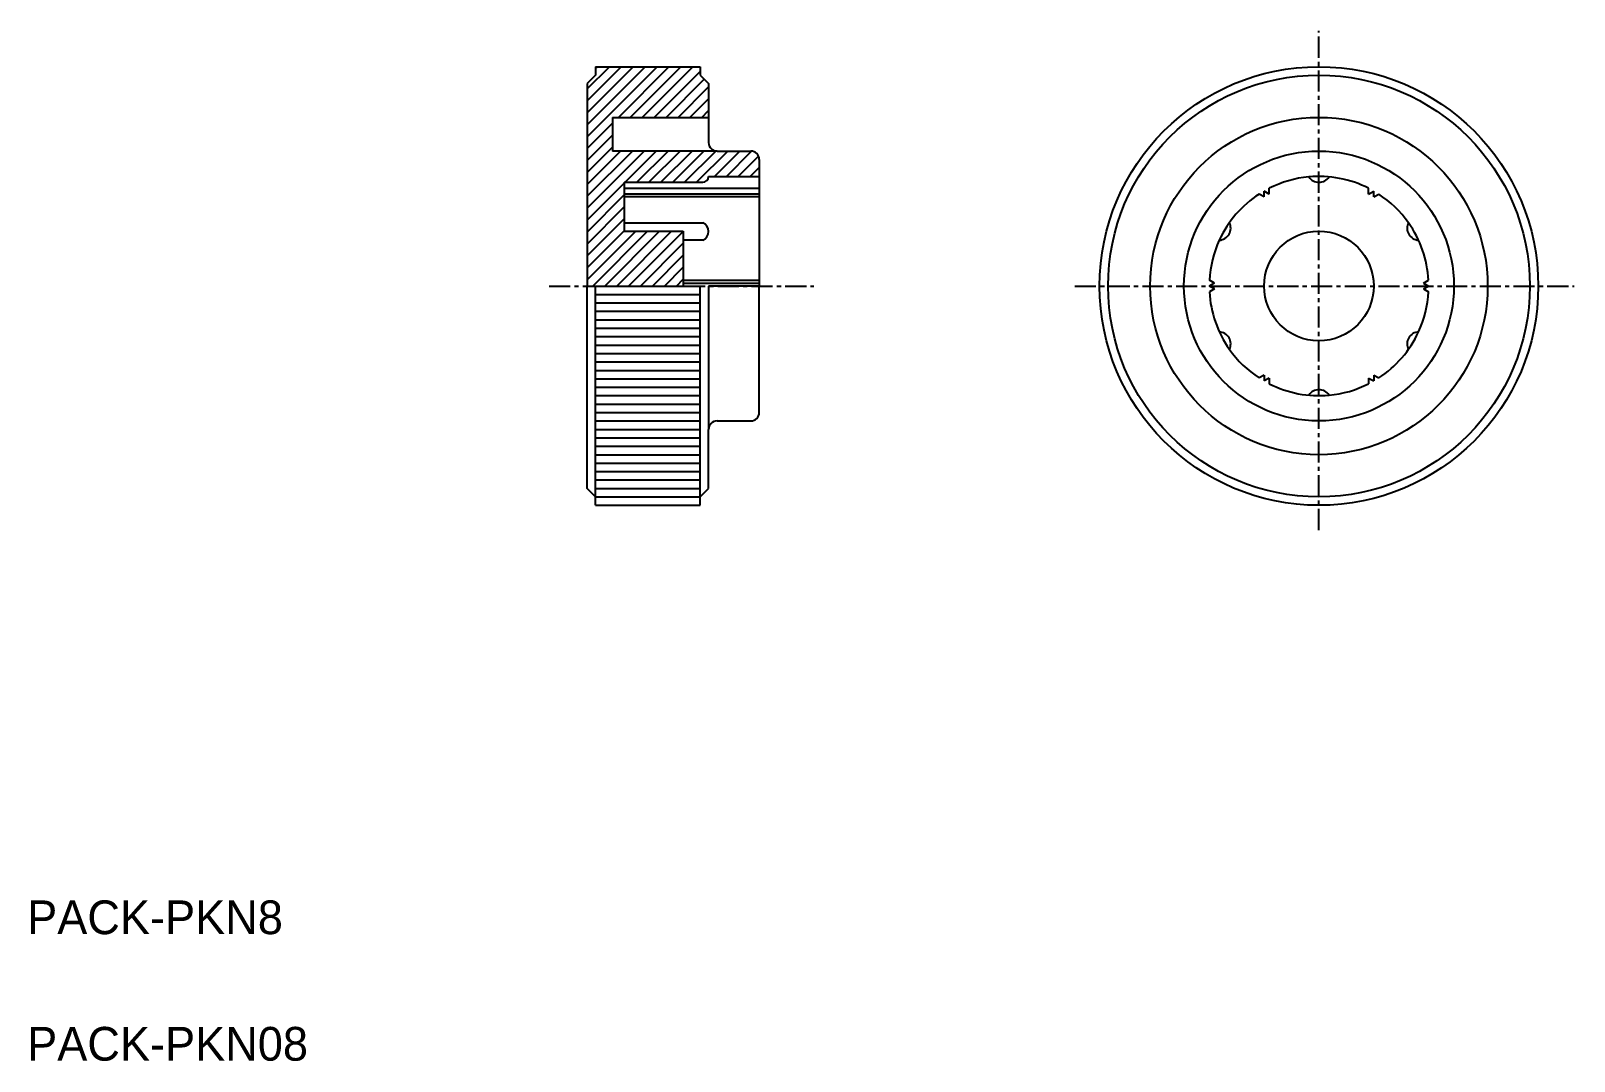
# Model space of a CAD drawing. Extents: x 11.1 to 102.6, y -14.8 to 46.3.
import ezdxf

# ---------------------------------------------------------------- set-up
doc = ezdxf.new("R2010")
doc.units = 0
doc.linetypes.add('CENTER', pattern=[2, 1.25, -0.25, 0.25, -0.25])
doc.layers.get('0').update_dxf_attribs({"linetype": 'CONTINUOUS'})
doc.layers.add('CENTER', color=1, linetype='CENTER')

msp = doc.modelspace()

# ---------------------------------------------------------------- linework, layer by layer
at = {"color": 3, "linetype": 'CONTINUOUS'}
for p, q in [((44.111, 41.429), (46.842, 44.161)), ((44.111, 42.136), (46.135, 44.161)), ((44.111, 42.843), (45.428, 44.161)), ((44.111, 40.722), (47.55, 44.161)), ((44.111, 40.015), (48.257, 44.161)), ((44.611, 44.05), (44.721, 44.161)), ((45.964, 41.161), (48.964, 44.161)), ((46.671, 41.161), (49.671, 44.161)), ((47.378, 41.161), (50.378, 44.161)), ((48.085, 41.161), (50.811, 43.886)), ((48.792, 41.161), (51.052, 43.42)), ((49.499, 41.161), (51.311, 42.972)), ((50.206, 41.161), (51.311, 42.265)), ((50.914, 41.161), (51.311, 41.558)), ((44.111, 39.308), (45.611, 40.808)), ((44.111, 38.601), (45.611, 40.101)), ((44.111, 37.893), (45.611, 39.393)), ((44.111, 37.186), (46.085, 39.161)), ((44.111, 36.479), (46.792, 39.161)), ((44.111, 35.772), (47.499, 39.161)), ((46.356, 37.311), (48.206, 39.161)), ((47.064, 37.311), (48.914, 39.161)), ((47.771, 37.311), (49.621, 39.161)), ((48.478, 37.311), (50.328, 39.161)), ((49.185, 37.311), (51.035, 39.161)), ((49.892, 37.311), (51.742, 39.161)), ((50.599, 37.311), (52.449, 39.161)), ((51.656, 37.661), (53.156, 39.161)), ((52.363, 37.661), (53.861, 39.158)), ((53.07, 37.661), (54.27, 38.86)), ((53.778, 37.661), (54.311, 38.194)), ((44.111, 35.065), (46.311, 37.265)), ((44.111, 34.358), (46.311, 36.558)), ((44.111, 33.651), (46.311, 35.851)), ((44.111, 32.944), (46.311, 35.144)), ((44.111, 32.237), (46.311, 34.437)), ((44.111, 31.53), (46.992, 34.411)), ((44.449, 31.161), (47.699, 34.411)), ((45.156, 31.161), (48.406, 34.411)), ((45.863, 31.161), (49.113, 34.411)), ((46.57, 31.161), (49.811, 34.401)), ((47.278, 31.161), (49.811, 33.694)), ((47.985, 31.161), (49.811, 32.987)), ((48.692, 31.161), (49.811, 32.28)), ((44.611, 31.161), (50.811, 31.161)), ((49.399, 31.161), (49.811, 31.573)), ((44.611, 30.661), (50.811, 30.661)), ((44.611, 30.161), (50.811, 30.161)), ((44.611, 29.661), (50.811, 29.661)), ((44.611, 29.161), (50.811, 29.161)), ((44.611, 28.661), (50.811, 28.661)), ((44.611, 28.161), (50.811, 28.161)), ((44.611, 27.661), (50.811, 27.661)), ((44.611, 27.161), (50.811, 27.161)), ((44.611, 26.661), (50.811, 26.661)), ((44.611, 26.161), (50.811, 26.161)), ((44.611, 25.661), (50.811, 25.661)), ((44.611, 25.161), (50.811, 25.161)), ((44.611, 24.661), (50.811, 24.661)), ((44.611, 24.161), (50.811, 24.161)), ((44.611, 23.661), (50.811, 23.661)), ((44.611, 23.161), (50.811, 23.161)), ((44.611, 22.661), (50.811, 22.661)), ((44.611, 22.161), (50.811, 22.161)), ((44.611, 21.661), (50.811, 21.661)), ((44.611, 21.161), (50.811, 21.161)), ((44.611, 20.661), (50.811, 20.661)), ((44.611, 20.161), (50.811, 20.161)), ((44.611, 19.661), (50.811, 19.661)), ((44.611, 19.161), (50.811, 19.161)), ((44.611, 18.661), (50.811, 18.661))]:
    msp.add_line(p, q, dxfattribs=at)
at = {"color": 7, "linetype": 'CONTINUOUS'}
for p, q in [((44.611, 44.161), (50.811, 44.161)), ((44.611, 44.161), (44.611, 43.661)), ((50.811, 44.161), (50.811, 43.661)), ((44.611, 43.661), (44.111, 43.161)), ((44.111, 43.161), (44.111, 31.161)), ((50.811, 43.661), (51.311, 43.161)), ((51.311, 43.161), (51.311, 39.661)), ((45.611, 41.161), (45.611, 39.161)), ((45.611, 41.161), (51.311, 41.161)), ((51.811, 39.161), (45.611, 39.161)), ((51.811, 39.161), (53.811, 39.161)), ((54.311, 38.661), (54.311, 31.161)), ((51.311, 37.661), (54.311, 37.661)), ((54.311, 37.661), (54.311, 31.161)), ((46.311, 37.311), (46.311, 34.411)), ((46.311, 37.311), (50.961, 37.311)), ((46.311, 36.954), (54.311, 36.954)), ((54.311, 36.615), (46.311, 36.615)), ((84.241, 36.44), (83.947, 36.61)), ((84.241, 36.44), (84.241, 36.79)), ((84.543, 36.615), (84.241, 36.79)), ((84.543, 36.615), (84.543, 36.954)), ((90.438, 36.615), (90.438, 36.954)), ((90.438, 36.615), (90.741, 36.79)), ((90.741, 36.44), (90.741, 36.79)), ((90.741, 36.44), (91.034, 36.61)), ((54.311, 36.44), (46.311, 36.44)), ((46.311, 34.916), (50.961, 34.916)), ((46.311, 34.411), (49.811, 34.411)), ((49.811, 34.411), (49.811, 31.161)), ((50.961, 33.877), (49.811, 33.877)), ((44.111, 19.161), (44.111, 31.161)), ((44.611, 18.161), (44.611, 31.161)), ((49.811, 31.505), (54.311, 31.505)), ((49.811, 31.335), (54.311, 31.335)), ((50.811, 18.161), (50.811, 31.161)), ((51.311, 31.161), (51.311, 22.661)), ((54.311, 31.161), (51.311, 31.161)), ((54.311, 23.661), (54.311, 31.161)), ((54.311, 24.661), (54.311, 31.161)), ((81.293, 31.335), (80.991, 31.161)), ((81.293, 30.986), (80.991, 31.161)), ((81.293, 31.335), (81, 31.505)), ((93.688, 31.335), (93.982, 31.505)), ((93.688, 31.335), (93.991, 31.161)), ((93.688, 30.986), (93.991, 31.161)), ((81.293, 30.986), (81, 30.817)), ((93.688, 30.986), (93.982, 30.817)), ((84.241, 25.881), (83.947, 25.711)), ((84.241, 25.881), (84.241, 25.531)), ((84.543, 25.706), (84.241, 25.531)), ((84.543, 25.706), (84.543, 25.367)), ((90.438, 25.706), (90.741, 25.531)), ((90.438, 25.706), (90.438, 25.367)), ((90.741, 25.881), (90.741, 25.531)), ((90.741, 25.881), (91.034, 25.711)), ((51.811, 23.161), (53.811, 23.161)), ((51.311, 19.161), (51.311, 22.661)), ((44.611, 18.661), (44.111, 19.161)), ((50.811, 18.661), (51.311, 19.161)), ((44.611, 18.161), (50.811, 18.161))]:
    msp.add_line(p, q, dxfattribs=at)
for radius in [13, 12.5, 10, 8, 3.25]:
    msp.add_circle((87.491, 31.161), radius, dxfattribs=at)
for centre, radius, start, end in [((51.811, 39.661), 0.5, 180, 270), ((53.811, 38.661), 0.5, 0, 90), ((50.961, 37.661), 0.35, 270, 0), ((87.491, 31.161), 6.5, 95.29638, 116.96639), ((87.491, 31.161), 6.5, 63.03361, 95.29638), ((87.491, 38.03), 0.72, 213.52122, 326.47878), ((87.491, 31.161), 6.5, 123.03361, 155.29638), ((87.491, 31.161), 6.5, 35.29638, 56.96639), ((50.749, 34.397), 0.561, 292.18282, 67.81718), ((81.541, 34.595), 0.72, 273.52122, 26.47878), ((93.44, 34.595), 0.72, 153.52122, 266.47878), ((87.491, 31.161), 6.5, 3.03361, 35.29638), ((87.491, 31.161), 6.5, 155.29638, 176.96639), ((87.491, 31.161), 6.5, 183.03361, 215.29638), ((87.491, 31.161), 6.5, 335.29638, 356.96639), ((81.541, 27.726), 0.72, 333.52122, 86.47878), ((87.491, 31.161), 6.5, 303.03361, 335.29638), ((93.44, 27.726), 0.72, 93.52122, 206.47878), ((87.491, 31.161), 6.5, 215.29638, 236.96639), ((87.491, 31.161), 6.5, 243.03361, 275.29638), ((87.491, 24.291), 0.72, 33.52122, 146.47878), ((87.491, 31.161), 6.5, 275.29638, 296.96639), ((51.811, 22.661), 0.5, 90, 180), ((53.811, 23.661), 0.5, 270, 0)]:
    msp.add_arc(centre, radius, start, end, dxfattribs=at)
at = {"layer": 'CENTER', "color": 1, "linetype": 'CENTER'}
for p, q in [((87.491, 16.695), (87.491, 46.289)), ((41.856, 31.161), (57.542, 31.161)), ((73.025, 31.161), (102.619, 31.161))]:
    msp.add_line(p, q, dxfattribs=at)

# ---------------------------------------------------------------- texts
at = {"color": 7, "linetype": 'CONTINUOUS'}
for s, p in [('PACK-PKN8', (10.917, -7.266)), ('PACK-PKN08', (10.917, -14.766))]:
    msp.add_text(s, height=2, dxfattribs=at).set_placement(p)

doc.saveas('drawing.dxf')
